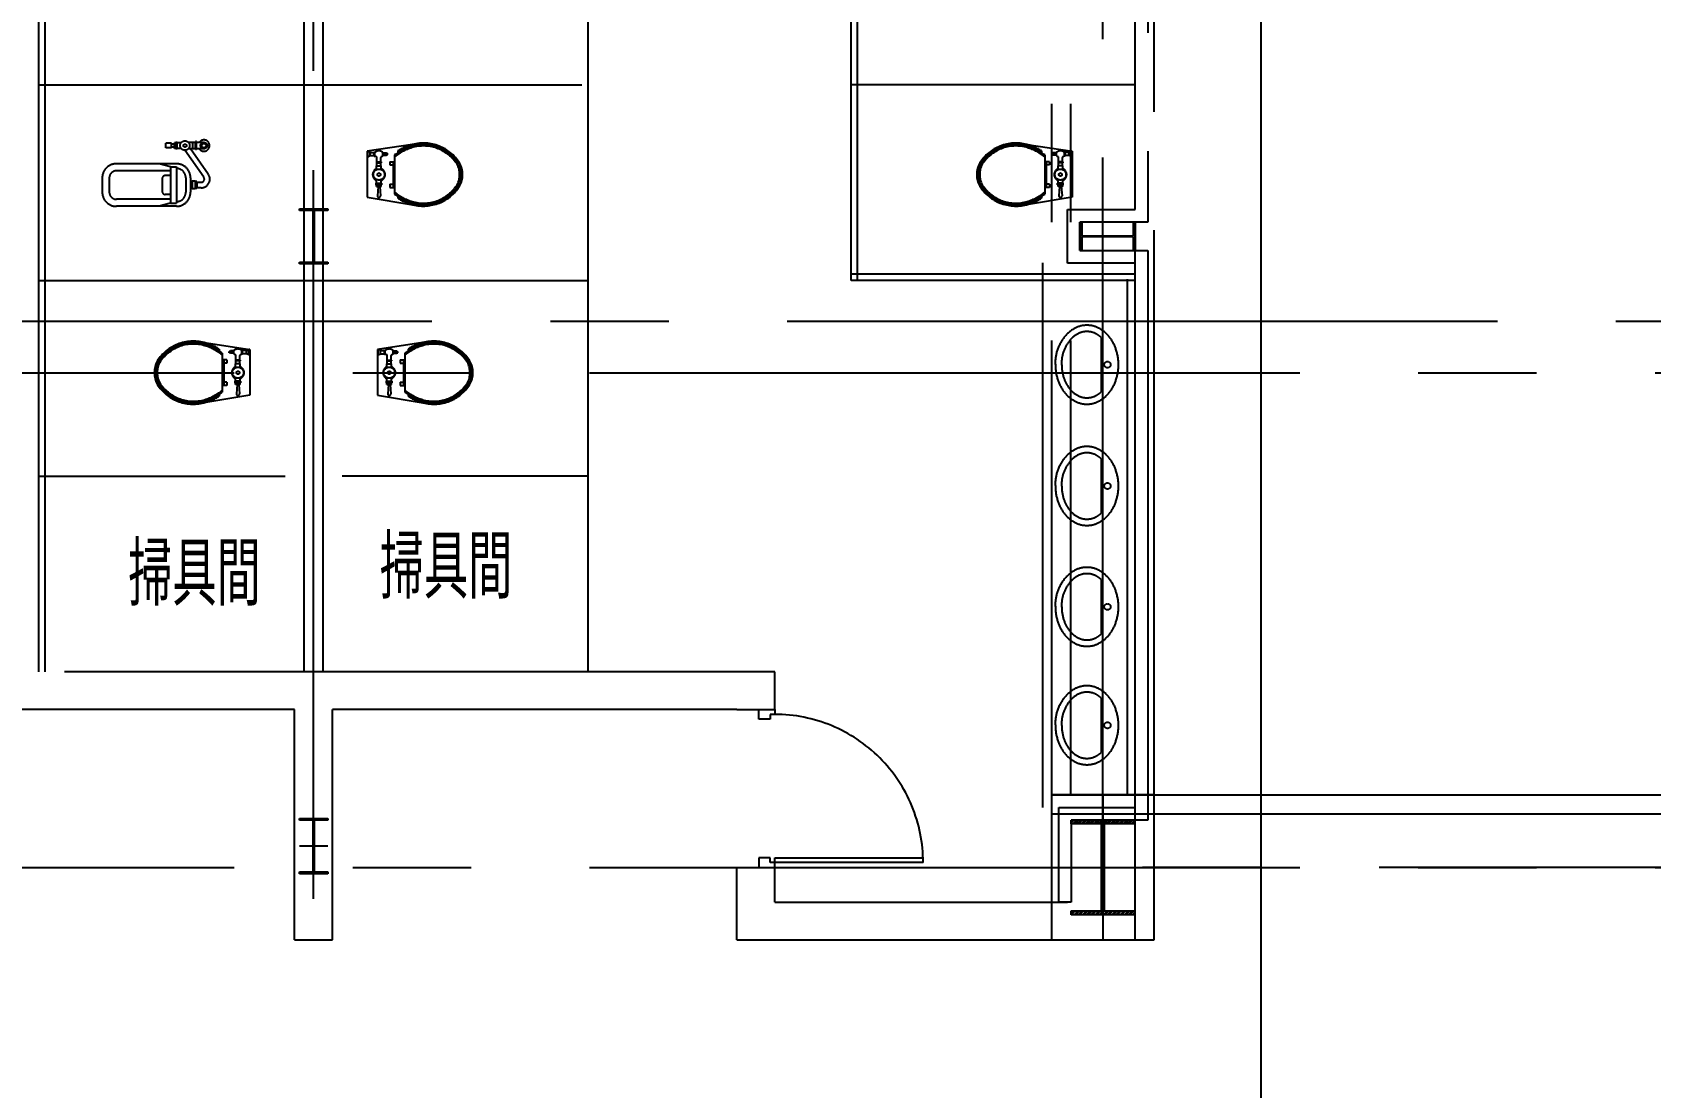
# Model space of a CAD drawing. Extents: x -40736 to 367926, y -65544 to 37405.
# Drawn here: x 352713 to 353738, y -51483 to -50814 of the extents above; entities that cross this region are included whole.
import ezdxf

# ---------------------------------------------------------------- set-up
doc = ezdxf.new("R2010")
doc.units = 0
doc.header["$LTSCALE"] = 600
doc.header["$MEASUREMENT"] = 0
doc.linetypes.add('CENTER2', pattern=[1.125, 0.75, -0.125, 0.125, -0.125])
doc.layers.add('底圖', color=253, linetype='CONTINUOUS')
doc.styles.add('CHINESET', font='ISOCP.SHX', dxfattribs={"width": 0.7, "bigfont": 'CHINESET.SHX'})

msp = doc.modelspace()

# ---------------------------------------------------------------- linework, layer by layer
at = {"layer": '底圖', "linetype": 'CENTER2'}
for p, q in [((353391.28956, -51343.33166), (353391.28956, -49743.33166)), ((352717.28957, -51219.35206), (352717.28957, -50334.33166)), ((352721.28957, -51219.35206), (352721.28957, -50334.33166)), ((352891.28957, -51351.33166), (352891.28957, -50334.33166)), ((353358.78956, -50334.33166), (353358.78956, -51297.33166)), ((353370.78956, -50334.33166), (353370.78956, -51297.33166)), ((353411.78956, -51389.33166), (353411.78956, -50334.33166)), ((353423.78956, -51389.33166), (353423.78956, -50334.33166)), ((353231.78956, -50971.35206), (353231.78956, -50343.33166)), ((353235.78956, -50971.35206), (353235.78956, -50343.33166)), ((352885.28957, -51219.35206), (352885.28957, -50346.33166)), ((352891.28957, -51363.36706), (352891.28957, -50346.36706)), ((352897.28957, -51219.35206), (352897.28957, -50346.33166)), ((353065.28956, -51219.35206), (353065.28956, -50346.33166)), ((353419.78957, -50364.36706), (353419.80593, -50934.33166)), ((353411.80593, -50926.33166), (353411.78957, -50372.36706)), ((352717.28957, -50847.35206), (352873.28957, -50847.35206)), ((352859.44371, -50847.35206), (353061.28956, -50847.35206)), ((353411.78956, -50847.35206), (353231.78956, -50847.35206)), ((352797.69942, -50887.3154), (352797.69942, -50884.3154)), ((352801.19942, -50884.3154), (352797.69942, -50884.3154)), ((352801.19942, -50887.3154), (352797.69942, -50887.3154)), ((352801.19942, -50887.3154), (352801.19942, -50884.3154)), ((352803.19942, -50884.9154), (352801.19942, -50884.9154)), ((352803.19942, -50886.7154), (352801.19942, -50886.7154)), ((352803.19942, -50887.5654), (352803.19942, -50884.0654)), ((352803.99942, -50884.0654), (352803.19942, -50884.0654)), ((352803.99942, -50887.5654), (352803.19942, -50887.5654)), ((352803.99942, -50887.8154), (352803.99942, -50883.8154)), ((352804.79942, -50883.8154), (352803.99942, -50883.8154)), ((352804.79942, -50887.8154), (352803.99942, -50887.8154)), ((352804.79942, -50887.8154), (352804.79942, -50883.8154)), ((352807.36272, -50884.0654), (352804.79942, -50884.0654)), ((352807.36272, -50887.5654), (352804.79942, -50887.5654)), ((352816.39942, -50883.8154), (352812.03548, -50883.8154)), ((352816.39942, -50887.8154), (352812.03548, -50887.8154)), ((352824.60627, -50903.91074), (352813.33619, -50887.8154)), ((352814.79942, -50887.8154), (352814.79942, -50883.8154)), ((352816.39942, -50888.3154), (352816.39942, -50883.3154)), ((352817.19942, -50883.3154), (352816.39942, -50883.3154)), ((352817.19942, -50888.3154), (352816.39942, -50888.3154)), ((352817.19942, -50888.3154), (352817.19942, -50883.3154)), ((352821.1591, -50883.8154), (352817.19942, -50883.8154)), ((352821.1591, -50887.8154), (352817.19942, -50887.8154)), ((352953.98281, -50885.11052), (352925.17978, -50889.42842)), ((353343.09632, -50885.11052), (353371.89935, -50889.42842)), ((352804.36498, -50897.3154), (352766.36498, -50897.3154)), ((352800.56498, -50899.27903), (352793.36498, -50897.3154)), ((352821.73923, -50905.91825), (352809.76353, -50888.81518)), ((352925.17978, -50889.42842), (352925.67978, -50889.42842)), ((352925.17978, -50889.42842), (352925.17978, -50918.43615)), ((352925.17978, -50892.92842), (352925.67978, -50892.92842)), ((352927.17978, -50890.17842), (352925.67978, -50889.42842)), ((352925.67978, -50892.92842), (352925.67978, -50889.42842)), ((352925.67978, -50892.92842), (352927.17978, -50892.17842)), ((352927.17978, -50892.17842), (352927.17978, -50890.17842)), ((352927.17978, -50890.17842), (352929.67978, -50890.17842)), ((352927.17978, -50892.17842), (352929.67978, -50892.17842)), ((352929.67978, -50892.42842), (352929.67978, -50889.92842)), ((352929.67978, -50889.92842), (352930.17978, -50889.92842)), ((352929.67978, -50892.42842), (352930.17978, -50892.42842)), ((352930.17978, -50892.42842), (352930.17978, -50889.92842)), ((352931.17978, -50896.17842), (352934.17978, -50896.17842)), ((352931.17978, -50896.17842), (352931.17978, -50896.67842)), ((352931.17978, -50896.67842), (352934.17978, -50896.67842)), ((352931.17978, -50898.67842), (352934.17978, -50898.67842)), ((352931.17978, -50901.01614), (352931.17978, -50898.67842)), ((352931.42978, -50896.17842), (352931.42978, -50893.2888)), ((352931.42978, -50898.67842), (352931.42978, -50896.67842)), ((352933.92978, -50896.17842), (352933.92978, -50893.2888)), ((352933.92978, -50898.67842), (352933.92978, -50896.67842)), ((352934.17978, -50896.17842), (352934.17978, -50896.67842)), ((352934.17978, -50901.01614), (352934.17978, -50898.67842)), ((352935.17978, -50892.17842), (352935.17978, -50890.17842)), ((352935.17978, -50890.17842), (352935.42978, -50890.17842)), ((352935.17978, -50892.17842), (352935.42978, -50892.17842)), ((352935.42978, -50892.17842), (352935.42978, -50890.17842)), ((352935.42978, -50890.42842), (352937.42978, -50890.42842)), ((352935.42978, -50891.92842), (352937.42978, -50891.92842)), ((352936.42978, -50891.92842), (352936.42978, -50890.42842)), ((352937.42978, -50891.92842), (352937.42978, -50890.42842)), ((352937.42978, -50890.67842), (352938.17978, -50890.67842)), ((352937.42978, -50891.67842), (352938.17978, -50891.67842)), ((352938.17978, -50891.67842), (352938.17978, -50890.67842)), ((352939.65027, -50896.07842), (352942.65027, -50896.07842)), ((352939.65027, -50896.07842), (352939.65027, -50898.07842)), ((352939.65027, -50898.07842), (352941.65027, -50898.07842)), ((352941.65027, -50896.07842), (352941.65027, -50912.27842)), ((352942.65027, -50891.77547), (352942.65027, -50916.58136)), ((352944.65027, -50889.22456), (352944.65027, -50890.31638)), ((353352.42886, -50889.22456), (353352.42886, -50890.31638)), ((353354.42886, -50891.77547), (353354.42886, -50916.58136)), ((353357.42886, -50896.07842), (353354.42886, -50896.07842)), ((353355.42886, -50896.07842), (353355.42886, -50912.27842)), ((353357.42886, -50898.07842), (353355.42886, -50898.07842)), ((353357.42886, -50896.07842), (353357.42886, -50898.07842)), ((353358.89935, -50891.67842), (353358.89935, -50890.67842)), ((353359.64935, -50890.67842), (353358.89935, -50890.67842)), ((353359.64935, -50891.67842), (353358.89935, -50891.67842)), ((353359.64935, -50891.92842), (353359.64935, -50890.42842)), ((353361.64935, -50890.42842), (353359.64935, -50890.42842)), ((353361.64935, -50891.92842), (353359.64935, -50891.92842)), ((353360.64935, -50891.92842), (353360.64935, -50890.42842)), ((353361.64935, -50892.17842), (353361.64935, -50890.17842)), ((353361.89935, -50890.17842), (353361.64935, -50890.17842)), ((353361.89935, -50892.17842), (353361.64935, -50892.17842)), ((353361.89935, -50892.17842), (353361.89935, -50890.17842)), ((353365.89935, -50896.17842), (353362.89935, -50896.17842)), ((353362.89935, -50896.17842), (353362.89935, -50896.67842)), ((353365.89935, -50896.67842), (353362.89935, -50896.67842)), ((353365.89935, -50898.67842), (353362.89935, -50898.67842)), ((353362.89935, -50901.01614), (353362.89935, -50898.67842)), ((353363.14935, -50896.17842), (353363.14935, -50893.2888)), ((353363.14935, -50898.67842), (353363.14935, -50896.67842)), ((353365.64935, -50896.17842), (353365.64935, -50893.2888)), ((353365.64935, -50898.67842), (353365.64935, -50896.67842)), ((353365.89935, -50896.17842), (353365.89935, -50896.67842)), ((353365.89935, -50901.01614), (353365.89935, -50898.67842)), ((353366.89935, -50892.42842), (353366.89935, -50889.92842)), ((353367.39935, -50889.92842), (353366.89935, -50889.92842)), ((353367.39935, -50892.42842), (353366.89935, -50892.42842)), ((353367.39935, -50892.42842), (353367.39935, -50889.92842)), ((353369.89935, -50890.17842), (353367.39935, -50890.17842)), ((353369.89935, -50892.17842), (353367.39935, -50892.17842)), ((353369.89935, -50890.17842), (353371.39935, -50889.42842)), ((353369.89935, -50892.17842), (353369.89935, -50890.17842)), ((353371.39935, -50892.92842), (353369.89935, -50892.17842)), ((353371.89935, -50889.42842), (353371.39935, -50889.42842)), ((353371.39935, -50892.92842), (353371.39935, -50889.42842)), ((353371.89935, -50892.92842), (353371.39935, -50892.92842)), ((353371.89935, -50889.42842), (353371.89935, -50918.43615)), ((352757.36498, -50906.3154), (352757.36498, -50915.3154)), ((352761.86498, -50906.3154), (352761.86498, -50915.3154)), ((352800.56498, -50901.8154), (352766.36498, -50901.8154)), ((352795.36498, -50906.8154), (352795.36498, -50914.8154)), ((352800.56498, -50904.8154), (352797.36498, -50904.8154)), ((352800.56498, -50899.27903), (352800.56498, -50922.35176)), ((352800.56498, -50899.27903), (352804.36498, -50899.27903)), ((352804.36498, -50899.27903), (352804.36498, -50922.35176)), ((352810.36498, -50906.3154), (352810.36498, -50915.3154)), ((352813.36498, -50906.3154), (352813.36498, -50915.3154)), ((352814.36498, -50908.5654), (352813.36498, -50908.5654)), ((352814.36498, -50908.3154), (352814.36498, -50913.3154)), ((352816.36498, -50908.3154), (352814.36498, -50908.3154)), ((352816.36498, -50908.3154), (352816.36498, -50913.3154)), ((352817.36498, -50908.5654), (352816.36498, -50908.5654)), ((352817.36498, -50908.5654), (352817.36498, -50913.0654)), ((352931.17978, -50909.67842), (352931.17978, -50907.34069)), ((352934.17978, -50909.67842), (352934.17978, -50907.34069)), ((353362.89935, -50909.67842), (353362.89935, -50907.34069)), ((353365.89935, -50909.67842), (353365.89935, -50907.34069)), ((352800.56498, -50916.8154), (352797.36498, -50916.8154)), ((352814.36498, -50913.0654), (352813.36498, -50913.0654)), ((352816.36498, -50913.3154), (352814.36498, -50913.3154)), ((352817.36498, -50913.0654), (352816.36498, -50913.0654)), ((352817.36498, -50909.0654), (352820.10092, -50909.0654)), ((352820.10092, -50912.5654), (352817.36498, -50912.5654)), ((352925.17978, -50918.43615), (352954.20053, -50923.30295)), ((352930.92978, -50909.67842), (352934.42978, -50909.67842)), ((352930.92978, -50910.67842), (352930.92978, -50909.67842)), ((352930.92978, -50910.67842), (352934.42978, -50910.67842)), ((352931.17978, -50911.67842), (352931.17978, -50910.67842)), ((352931.17978, -50911.67842), (352934.17978, -50911.67842)), ((352932.17978, -50911.67842), (352931.67978, -50917.67842)), ((352933.17978, -50911.67842), (352933.67978, -50917.67842)), ((352934.17978, -50911.67842), (352934.17978, -50910.67842)), ((352934.42978, -50910.67842), (352934.42978, -50909.67842)), ((352939.65027, -50910.27842), (352939.65027, -50912.27842)), ((352939.65027, -50910.27842), (352941.65027, -50910.27842)), ((352939.65027, -50912.27842), (352942.65027, -50912.27842)), ((352944.65027, -50918.04045), (352944.65027, -50919.13227)), ((353371.89935, -50918.43615), (353342.8786, -50923.30295)), ((353352.42886, -50918.04045), (353352.42886, -50919.13227)), ((353357.42886, -50912.27842), (353354.42886, -50912.27842)), ((353357.42886, -50910.27842), (353355.42886, -50910.27842)), ((353357.42886, -50910.27842), (353357.42886, -50912.27842)), ((353366.14935, -50909.67842), (353362.64935, -50909.67842)), ((353362.64935, -50910.67842), (353362.64935, -50909.67842)), ((353366.14935, -50910.67842), (353362.64935, -50910.67842)), ((353362.89935, -50911.67842), (353362.89935, -50910.67842)), ((353365.89935, -50911.67842), (353362.89935, -50911.67842)), ((353363.89935, -50911.67842), (353363.39935, -50917.67842)), ((353364.89935, -50911.67842), (353365.39935, -50917.67842)), ((353365.89935, -50911.67842), (353365.89935, -50910.67842)), ((353366.14935, -50910.67842), (353366.14935, -50909.67842)), ((352800.56498, -50919.8154), (352766.36498, -50919.8154)), ((352804.36498, -50924.3154), (352766.36498, -50924.3154)), ((352800.56498, -50922.35176), (352793.36498, -50924.3154)), ((352800.56498, -50922.35176), (352804.36498, -50922.35176)), ((352882.28957, -50925.83166), (352900.28957, -50925.83166)), ((352882.28957, -50926.93166), (352882.28957, -50925.83166)), ((352890.93957, -50926.93166), (352882.28957, -50926.93166)), ((352882.61836, -50926.93166), (352883.71836, -50925.83166)), ((352884.38613, -50926.93166), (352885.48613, -50925.83166)), ((352887.92166, -50926.93166), (352889.02166, -50925.83166)), ((352889.68943, -50926.93166), (352890.78943, -50925.83166)), ((352890.93957, -50959.73166), (352890.93957, -50926.93166)), ((352890.93957, -50929.21706), (352891.63957, -50928.51706)), ((352900.28957, -50926.93166), (352891.63957, -50926.93166)), ((352891.63957, -50926.93166), (352891.63957, -50959.73166)), ((352893.22496, -50926.93166), (352894.32496, -50925.83166)), ((352894.99273, -50926.93166), (352896.09273, -50925.83166)), ((352898.52826, -50926.93166), (352899.62826, -50925.83166)), ((352900.28957, -50925.83166), (352900.28957, -50926.93166)), ((353368.79684, -50960.33166), (353368.78229, -50926.33166)), ((353368.78229, -50926.33166), (353411.80593, -50926.33166)), ((352890.93957, -50930.98483), (352891.63957, -50930.28483)), ((352890.93957, -50934.52036), (352891.63957, -50933.82036)), ((352890.93957, -50936.28813), (352891.63957, -50935.58813)), ((352890.93957, -50939.82366), (352891.63957, -50939.12366)), ((353419.80593, -50934.33166), (353376.78956, -50934.33166)), ((353376.78956, -50934.33166), (353376.78957, -50952.33166)), ((353376.78956, -50952.33166), (353376.78956, -50934.33166)), ((353376.78956, -50934.33166), (353377.88956, -50934.33166)), ((353376.78957, -50934.34803), (353377.88957, -50935.44803)), ((353376.78957, -50937.88356), (353377.88957, -50938.98356)), ((353376.78957, -50939.65133), (353377.88957, -50940.75133)), ((353377.88956, -50934.33166), (353377.88956, -50942.98166)), ((353410.68956, -50942.98166), (353410.68956, -50934.33166)), ((353410.68956, -50934.33166), (353411.78956, -50934.33166)), ((353410.68957, -50934.66046), (353411.78957, -50935.76046)), ((353410.68957, -50936.42822), (353411.78957, -50937.52822)), ((353411.78956, -50934.33166), (353411.78956, -50952.33166)), ((352890.93957, -50941.59143), (352891.63957, -50940.89143)), ((352890.93957, -50945.12696), (352891.63957, -50944.42696)), ((352890.93957, -50946.89473), (352891.63957, -50946.19473)), ((352890.93957, -50950.43026), (352891.63957, -50949.73026)), ((353376.78957, -50943.18686), (353377.88957, -50944.28686)), ((353376.78957, -50944.95463), (353377.88957, -50946.05463)), ((353376.78957, -50948.49016), (353377.88957, -50949.59016)), ((353377.88956, -50942.98166), (353410.68956, -50942.98166)), ((353410.68956, -50943.68166), (353377.88956, -50943.68166)), ((353377.88956, -50943.68166), (353377.88956, -50952.33166)), ((353380.1199, -50942.98166), (353380.8199, -50943.68166)), ((353381.88766, -50942.98166), (353382.58766, -50943.68166)), ((353385.4232, -50942.98166), (353386.1232, -50943.68166)), ((353387.19097, -50942.98166), (353387.89097, -50943.68166)), ((353390.7265, -50942.98166), (353391.4265, -50943.68166)), ((353392.49427, -50942.98166), (353393.19427, -50943.68166)), ((353396.0298, -50942.98166), (353396.7298, -50943.68166)), ((353397.79757, -50942.98166), (353398.49757, -50943.68166)), ((353401.3331, -50942.98166), (353402.0331, -50943.68166)), ((353403.10087, -50942.98166), (353403.80087, -50943.68166)), ((353406.6364, -50942.98166), (353407.3364, -50943.68166)), ((353408.40417, -50942.98166), (353409.10417, -50943.68166)), ((353410.68956, -50952.33166), (353410.68956, -50943.68166)), ((353410.68957, -50939.96376), (353411.78957, -50941.06376)), ((353410.68957, -50941.73152), (353411.78957, -50942.83152)), ((353410.68957, -50945.26706), (353411.78957, -50946.36706)), ((353410.68957, -50947.03482), (353411.78957, -50948.13482)), ((352882.28957, -50960.83166), (352882.28957, -50959.73166)), ((352882.28957, -50959.73166), (352890.93957, -50959.73166)), ((352882.30593, -50960.83166), (352883.40593, -50959.73166)), ((352885.84147, -50960.83166), (352886.94147, -50959.73166)), ((352887.60923, -50960.83166), (352888.70923, -50959.73166)), ((352890.93957, -50952.19803), (352891.63957, -50951.49803)), ((352890.93957, -50955.73356), (352891.63957, -50955.03356)), ((352890.93957, -50957.50133), (352891.63957, -50956.80133)), ((352891.14477, -50960.83166), (352892.24477, -50959.73166)), ((352891.63957, -50959.73166), (352900.28957, -50959.73166)), ((352892.91253, -50960.83166), (352894.01253, -50959.73166)), ((352896.44807, -50960.83166), (352897.54807, -50959.73166)), ((352898.21583, -50960.83166), (352899.31583, -50959.73166)), ((352900.28957, -50959.73166), (352900.28957, -50960.83166)), ((353353.08957, -50960.13166), (353353.08957, -51305.33166)), ((353377.88956, -50952.33166), (353376.78956, -50952.33166)), ((353376.78957, -50950.25793), (353377.88957, -50951.35793)), ((353376.78957, -50952.33166), (353419.78957, -50952.33166)), ((353411.78956, -50952.33166), (353410.68956, -50952.33166)), ((353410.68957, -50950.57036), (353411.78957, -50951.67036)), ((353419.78957, -50952.33166), (353419.78957, -51026.63166)), ((352900.28957, -50960.83166), (352882.28957, -50960.83166)), ((353411.78956, -50967.35206), (353231.78956, -50967.35206)), ((353411.78957, -50960.33166), (353368.79684, -50960.33166)), ((353411.78957, -51018.63166), (353411.78957, -50960.33166)), ((352717.28957, -50971.35206), (353065.28956, -50971.35206)), ((353411.78956, -50971.35206), (353231.78956, -50971.35206)), ((353406.78957, -51297.33166), (353406.78957, -50970.49191)), ((360391.28956, -50997.33166), (332391.28957, -50997.33166)), ((352822.05788, -51010.67134), (352850.86091, -51014.98924)), ((352960.52125, -51010.67134), (352931.71822, -51014.98924)), ((353390.1846, -51007.38982, 0.01), (353390.1846, -51041.9853, 0.01)), ((352831.39042, -51014.78539), (352831.39042, -51015.87721)), ((352833.39042, -51017.3363), (352833.39042, -51042.14219)), ((352836.39042, -51021.63924), (352833.39042, -51021.63924)), ((352834.39042, -51021.63924), (352834.39042, -51037.83924)), ((352836.39042, -51021.63924), (352836.39042, -51023.63924)), ((352837.86091, -51017.23924), (352837.86091, -51016.23924)), ((352838.61091, -51016.23924), (352837.86091, -51016.23924)), ((352838.61091, -51017.23924), (352837.86091, -51017.23924)), ((352838.61091, -51017.48924), (352838.61091, -51015.98924)), ((352840.61091, -51015.98924), (352838.61091, -51015.98924)), ((352840.61091, -51017.48924), (352838.61091, -51017.48924)), ((352839.61091, -51017.48924), (352839.61091, -51015.98924)), ((352840.61091, -51017.73924), (352840.61091, -51015.73924)), ((352840.86091, -51015.73924), (352840.61091, -51015.73924)), ((352840.86091, -51017.73924), (352840.61091, -51017.73924)), ((352840.86091, -51017.73924), (352840.86091, -51015.73924)), ((352844.86091, -51021.73924), (352841.86091, -51021.73924)), ((352841.86091, -51021.73924), (352841.86091, -51022.23924)), ((352842.11091, -51021.73924), (352842.11091, -51018.84963)), ((352844.61091, -51021.73924), (352844.61091, -51018.84963)), ((352844.86091, -51021.73924), (352844.86091, -51022.23924)), ((352845.86091, -51017.98924), (352845.86091, -51015.48924)), ((352846.36091, -51015.48924), (352845.86091, -51015.48924)), ((352846.36091, -51017.98924), (352845.86091, -51017.98924)), ((352846.36091, -51017.98924), (352846.36091, -51015.48924)), ((352848.86091, -51015.73924), (352846.36091, -51015.73924)), ((352848.86091, -51017.73924), (352846.36091, -51017.73924)), ((352848.86091, -51015.73924), (352850.36091, -51014.98924)), ((352848.86091, -51017.73924), (352848.86091, -51015.73924)), ((352850.36091, -51018.48924), (352848.86091, -51017.73924)), ((352850.86091, -51014.98924), (352850.36091, -51014.98924)), ((352850.36091, -51018.48924), (352850.36091, -51014.98924)), ((352850.86091, -51018.48924), (352850.36091, -51018.48924)), ((352850.86091, -51014.98924), (352850.86091, -51043.99698)), ((352931.71822, -51014.98924), (352932.21822, -51014.98924)), ((352931.71822, -51014.98924), (352931.71822, -51043.99698)), ((352931.71822, -51018.48924), (352932.21822, -51018.48924)), ((352933.71822, -51015.73924), (352932.21822, -51014.98924)), ((352932.21822, -51018.48924), (352932.21822, -51014.98924)), ((352932.21822, -51018.48924), (352933.71822, -51017.73924)), ((352933.71822, -51017.73924), (352933.71822, -51015.73924)), ((352933.71822, -51015.73924), (352936.21822, -51015.73924)), ((352933.71822, -51017.73924), (352936.21822, -51017.73924)), ((352936.21822, -51017.98924), (352936.21822, -51015.48924)), ((352936.21822, -51015.48924), (352936.71822, -51015.48924)), ((352936.21822, -51017.98924), (352936.71822, -51017.98924)), ((352936.71822, -51017.98924), (352936.71822, -51015.48924)), ((352937.71822, -51021.73924), (352940.71822, -51021.73924)), ((352937.71822, -51021.73924), (352937.71822, -51022.23924)), ((352937.96822, -51021.73924), (352937.96822, -51018.84963)), ((352940.46822, -51021.73924), (352940.46822, -51018.84963)), ((352940.71822, -51021.73924), (352940.71822, -51022.23924)), ((352941.71822, -51017.73924), (352941.71822, -51015.73924)), ((352941.71822, -51015.73924), (352941.96822, -51015.73924)), ((352941.71822, -51017.73924), (352941.96822, -51017.73924)), ((352941.96822, -51017.73924), (352941.96822, -51015.73924)), ((352941.96822, -51015.98924), (352943.96822, -51015.98924)), ((352941.96822, -51017.48924), (352943.96822, -51017.48924)), ((352942.96822, -51017.48924), (352942.96822, -51015.98924)), ((352943.96822, -51017.48924), (352943.96822, -51015.98924)), ((352943.96822, -51016.23924), (352944.71822, -51016.23924)), ((352943.96822, -51017.23924), (352944.71822, -51017.23924)), ((352944.71822, -51017.23924), (352944.71822, -51016.23924)), ((352946.18871, -51021.63924), (352949.18871, -51021.63924)), ((352946.18871, -51021.63924), (352946.18871, -51023.63924)), ((352948.18871, -51021.63924), (352948.18871, -51037.83924)), ((352949.18871, -51017.3363), (352949.18871, -51042.14219)), ((352951.18871, -51014.78539), (352951.18871, -51015.87721)), ((353411.78957, -51095.03166), (353411.78957, -51018.63166)), ((353411.78957, -51018.63166), (353411.78957, -51018.63166)), ((333491.07, -51029.83166), (361191.28956, -51029.83166)), ((352836.39042, -51023.63924), (352834.39042, -51023.63924)), ((352844.86091, -51022.23924), (352841.86091, -51022.23924)), ((352844.86091, -51024.23924), (352841.86091, -51024.23924)), ((352841.86091, -51026.57697), (352841.86091, -51024.23924)), ((352842.11091, -51024.23924), (352842.11091, -51022.23924)), ((352844.61091, -51024.23924), (352844.61091, -51022.23924)), ((352844.86091, -51026.57697), (352844.86091, -51024.23924)), ((352937.71822, -51022.23924), (352940.71822, -51022.23924)), ((352937.71822, -51024.23924), (352940.71822, -51024.23924)), ((352937.71822, -51026.57697), (352937.71822, -51024.23924)), ((352937.96822, -51024.23924), (352937.96822, -51022.23924)), ((352940.46822, -51024.23924), (352940.46822, -51022.23924)), ((352940.71822, -51026.57697), (352940.71822, -51024.23924)), ((352946.18871, -51023.63924), (352948.18871, -51023.63924)), ((353419.78957, -51026.63166), (353419.78957, -51026.63166)), ((353419.78957, -51026.63166), (353419.78957, -51087.03166)), ((352836.39042, -51037.83924), (352833.39042, -51037.83924)), ((352836.39042, -51035.83924), (352834.39042, -51035.83924)), ((352836.39042, -51035.83924), (352836.39042, -51037.83924)), ((352845.11091, -51035.23924), (352841.61091, -51035.23924)), ((352841.61091, -51036.23924), (352841.61091, -51035.23924)), ((352845.11091, -51036.23924), (352841.61091, -51036.23924)), ((352841.86091, -51035.23924), (352841.86091, -51032.90152)), ((352841.86091, -51037.23924), (352841.86091, -51036.23924)), ((352844.86091, -51037.23924), (352841.86091, -51037.23924)), ((352842.86091, -51037.23924), (352842.36091, -51043.23924)), ((352843.86091, -51037.23924), (352844.36091, -51043.23924)), ((352844.86091, -51035.23924), (352844.86091, -51032.90152)), ((352844.86091, -51037.23924), (352844.86091, -51036.23924)), ((352845.11091, -51036.23924), (352845.11091, -51035.23924)), ((352937.46822, -51035.23924), (352940.96822, -51035.23924)), ((352937.46822, -51036.23924), (352937.46822, -51035.23924)), ((352937.46822, -51036.23924), (352940.96822, -51036.23924)), ((352937.71822, -51035.23924), (352937.71822, -51032.90152)), ((352937.71822, -51037.23924), (352937.71822, -51036.23924)), ((352937.71822, -51037.23924), (352940.71822, -51037.23924)), ((352938.71822, -51037.23924), (352938.21822, -51043.23924)), ((352939.71822, -51037.23924), (352940.21822, -51043.23924)), ((352940.71822, -51035.23924), (352940.71822, -51032.90152)), ((352940.71822, -51037.23924), (352940.71822, -51036.23924)), ((352940.96822, -51036.23924), (352940.96822, -51035.23924)), ((352946.18871, -51035.83924), (352946.18871, -51037.83924)), ((352946.18871, -51035.83924), (352948.18871, -51035.83924)), ((352946.18871, -51037.83924), (352949.18871, -51037.83924)), ((352850.86091, -51043.99698), (352821.84016, -51048.86378)), ((352831.39042, -51043.60128), (352831.39042, -51044.6931)), ((352931.71822, -51043.99698), (352960.73897, -51048.86378)), ((352951.18871, -51043.60128), (352951.18871, -51044.6931)), ((353390.1846, -51084.28634, 0.01), (353390.1846, -51118.88183, 0.01)), ((353419.78957, -51087.03166), (353419.78957, -51087.03166)), ((353419.78957, -51087.03166), (353419.78957, -51313.33166)), ((352717.28957, -51095.35206), (352873.28957, -51095.35206)), ((353065.28956, -51095.35206), (352909.28957, -51095.35206)), ((353411.78957, -51305.33166), (353411.78957, -51095.03166)), ((353411.78957, -51095.03166), (353411.78957, -51095.03166)), ((353390.1846, -51160.87312, 0.01), (353390.1846, -51195.4686, 0.01)), ((353183.44371, -51219.35206), (352667.44371, -51219.35206)), ((353183.44371, -51243.35206), (353183.44371, -51219.35206)), ((353390.1846, -51235.95521, 0.01), (353390.1846, -51270.5507, 0.01)), ((352879.28957, -51243.35206), (352667.44371, -51243.35206)), ((352879.28957, -51389.33166), (352879.28957, -51243.35206)), ((353159.44371, -51243.35206), (352903.28957, -51243.35206)), ((352903.28957, -51389.33166), (352903.28957, -51243.35206)), ((353159.44371, -51243.35206), (353183.44371, -51243.35206)), ((353173.44371, -51249.35206), (353173.44371, -51243.35206)), ((353173.44371, -51243.35206), (353183.44371, -51243.35206)), ((353183.44371, -51246.35206), (353180.44371, -51246.35206)), ((353180.44371, -51246.35206), (353180.44371, -51249.35206)), ((353183.44371, -51243.35206), (353183.44371, -51246.35206)), ((353180.44371, -51249.35206), (353173.44371, -51249.35206)), ((353358.78956, -51297.33166), (353423.78956, -51297.33166)), ((353423.78956, -51297.33166), (353358.78956, -51297.33166)), ((353358.78956, -51297.33166), (353358.78956, -51389.33166)), ((353391.28956, -51297.33166), (353391.28956, -51389.33166)), ((353391.28956, -51297.33166), (354391.28956, -51297.33166)), ((353423.78956, -51389.33166), (353423.78956, -51297.33166)), ((353363.28956, -51365.33166), (353363.28956, -51305.33166)), ((353363.28956, -51305.33166), (353411.78957, -51305.33166)), ((352882.28957, -51312.33166), (352900.28957, -51312.33166)), ((352882.28957, -51313.43166), (352882.28957, -51312.33166)), ((352890.93957, -51313.43166), (352882.28957, -51313.43166)), ((352882.61836, -51313.43166), (352883.71836, -51312.33166)), ((352884.38613, -51313.43166), (352885.48613, -51312.33166)), ((352887.92166, -51313.43166), (352889.02166, -51312.33166)), ((352889.68943, -51313.43166), (352890.78943, -51312.33166)), ((352890.93957, -51346.23166), (352890.93957, -51313.43166)), ((352890.93957, -51315.71706), (352891.63957, -51315.01706)), ((352890.93957, -51317.48483), (352891.63957, -51316.78483)), ((352891.28957, -51312.33166), (352891.28957, -51347.33166)), ((352900.28957, -51313.43166), (352891.63957, -51313.43166)), ((352891.63957, -51313.43166), (352891.63957, -51346.23166)), ((352893.22496, -51313.43166), (352894.32496, -51312.33166)), ((352894.99273, -51313.43166), (352896.09273, -51312.33166)), ((352898.52826, -51313.43166), (352899.62826, -51312.33166)), ((352900.28957, -51312.33166), (352900.28957, -51313.43166)), ((353358.78956, -51309.33166), (353391.28956, -51309.33166)), ((353419.78957, -51313.33166), (353371.28956, -51313.33166)), ((353371.28956, -51313.33166), (353371.28956, -51365.33166)), ((353371.28956, -51314.11971), (353372.07761, -51313.33166)), ((353371.28956, -51315.00359), (353372.9615, -51313.33166)), ((353371.28956, -51313.33166), (353411.28956, -51313.33166)), ((353371.28956, -51315.83166), (353371.28956, -51313.33166)), ((353390.48956, -51315.83166), (353371.28956, -51315.83166)), ((353372.22926, -51315.83166), (353374.72926, -51313.33166)), ((353373.11315, -51315.83166), (353375.61315, -51313.33166)), ((353374.88091, -51315.83166), (353377.38091, -51313.33166)), ((353375.7648, -51315.83166), (353378.2648, -51313.33166)), ((353377.53256, -51315.83166), (353380.03256, -51313.33166)), ((353378.41645, -51315.83166), (353380.91645, -51313.33166)), ((353380.18421, -51315.83166), (353382.68421, -51313.33166)), ((353381.0681, -51315.83166), (353383.5681, -51313.33166)), ((353382.83586, -51315.83166), (353385.33586, -51313.33166)), ((353383.71975, -51315.83166), (353386.21975, -51313.33166)), ((353385.48751, -51315.83166), (353387.98751, -51313.33166)), ((353386.3714, -51315.83166), (353388.8714, -51313.33166)), ((353388.13916, -51315.83166), (353390.63916, -51313.33166)), ((353389.02305, -51315.83166), (353391.52305, -51313.33166)), ((353390.48956, -51316.13291), (353393.29082, -51313.33166)), ((353390.48956, -51317.0168), (353394.1747, -51313.33166)), ((353390.48956, -51370.83166), (353390.48956, -51315.83166)), ((353390.48956, -51318.78456), (353392.08956, -51317.18456)), ((353390.48956, -51319.66845), (353392.08956, -51318.06845)), ((353391.28956, -51309.33166), (355391.28956, -51309.33166)), ((353391.28956, -51309.33166), (353423.78956, -51309.33166)), ((353411.28956, -51315.83166), (353392.08956, -51315.83166)), ((353392.08956, -51315.83166), (353392.08956, -51370.83166)), ((353393.44247, -51315.83166), (353395.94247, -51313.33166)), ((353394.32635, -51315.83166), (353396.82635, -51313.33166)), ((353396.09412, -51315.83166), (353398.59412, -51313.33166)), ((353396.978, -51315.83166), (353399.478, -51313.33166)), ((353398.74577, -51315.83166), (353401.24577, -51313.33166)), ((353399.62965, -51315.83166), (353402.12965, -51313.33166)), ((353401.39742, -51315.83166), (353403.89742, -51313.33166)), ((353402.2813, -51315.83166), (353404.7813, -51313.33166)), ((353404.04907, -51315.83166), (353406.54907, -51313.33166)), ((353404.93295, -51315.83166), (353407.43295, -51313.33166)), ((353406.70072, -51315.83166), (353409.20072, -51313.33166)), ((353407.5846, -51315.83166), (353410.0846, -51313.33166)), ((353409.35237, -51315.83166), (353411.28956, -51313.89447)), ((353410.23625, -51315.83166), (353411.28956, -51314.77835)), ((353411.28956, -51313.33166), (353411.28956, -51315.83166)), ((352890.93957, -51321.02036), (352891.63957, -51320.32036)), ((352890.93957, -51322.78813), (352891.63957, -51322.08813)), ((352890.93957, -51326.32366), (352891.63957, -51325.62366)), ((352890.93957, -51328.09143), (352891.63957, -51327.39143)), ((353390.48956, -51321.43621), (353392.08956, -51319.83621)), ((353390.48956, -51322.3201), (353392.08956, -51320.7201)), ((353390.48956, -51324.08787), (353392.08956, -51322.48787)), ((353390.48956, -51324.97175), (353392.08956, -51323.37175)), ((353390.48956, -51326.73952), (353392.08956, -51325.13952)), ((353390.48956, -51327.6234), (353392.08956, -51326.0234)), ((353390.48956, -51329.39117), (353392.08956, -51327.79117)), ((353390.48956, -51330.27505), (353392.08956, -51328.67505)), ((352900.28957, -51329.83166), (352882.28957, -51329.83166)), ((352890.93957, -51331.62696), (352891.63957, -51330.92696)), ((352890.93957, -51333.39473), (352891.63957, -51332.69473)), ((352890.93957, -51336.93026), (352891.63957, -51336.23026)), ((352890.93957, -51338.69803), (352891.63957, -51337.99803)), ((353180.44371, -51337.35206), (353173.44371, -51337.35206)), ((353173.44371, -51337.35206), (353173.44371, -51343.35206)), ((353180.44371, -51340.35206), (353180.44371, -51337.35206)), ((353183.44371, -51340.35206), (353183.44371, -51337.35206)), ((353183.44371, -51337.35206), (353277.44371, -51337.35206)), ((353390.48956, -51332.04282), (353392.08956, -51330.44282)), ((353390.48956, -51332.9267), (353392.08956, -51331.3267)), ((353390.48956, -51334.69447), (353392.08956, -51333.09447)), ((353390.48956, -51335.57835), (353392.08956, -51333.97835)), ((353390.48956, -51337.34612), (353392.08956, -51335.74612)), ((353390.48956, -51338.23), (353392.08956, -51336.63)), ((353390.48956, -51339.99777), (353392.08956, -51338.39777)), ((353390.48956, -51340.88165), (353392.08956, -51339.28165)), ((333491.07, -51343.33166), (361991.28956, -51343.33166)), ((352882.28957, -51347.33166), (352882.28957, -51346.23166)), ((352882.28957, -51346.23166), (352890.93957, -51346.23166)), ((352900.28957, -51347.33166), (352882.28957, -51347.33166)), ((352882.30593, -51347.33166), (352883.40593, -51346.23166)), ((352885.84147, -51347.33166), (352886.94147, -51346.23166)), ((352887.60923, -51347.33166), (352888.70923, -51346.23166)), ((352890.93957, -51342.23356), (352891.63957, -51341.53356)), ((352890.93957, -51344.00133), (352891.63957, -51343.30133)), ((352891.14477, -51347.33166), (352892.24477, -51346.23166)), ((352891.63957, -51346.23166), (352900.28957, -51346.23166)), ((352892.91253, -51347.33166), (352894.01253, -51346.23166)), ((352896.44807, -51347.33166), (352897.54807, -51346.23166)), ((352898.21583, -51347.33166), (352899.31583, -51346.23166)), ((352900.28957, -51346.23166), (352900.28957, -51347.33166)), ((353159.44371, -51389.33166), (353159.44371, -51343.35206)), ((353159.44371, -51343.35206), (353183.44371, -51343.35206)), ((353173.44371, -51343.35206), (353183.44371, -51343.35206)), ((353183.44371, -51340.35206), (353180.44371, -51340.35206)), ((353277.44371, -51340.35206), (353183.44371, -51340.35206)), ((353183.44371, -51343.35206), (353183.44371, -51340.35206)), ((353183.44371, -51365.33166), (353183.44371, -51343.35206)), ((353358.78956, -51343.33166), (353423.78956, -51343.33166)), ((353390.48956, -51342.64942), (353392.08956, -51341.04942)), ((353390.48956, -51343.5333), (353392.08956, -51341.9333)), ((353390.48956, -51345.30107), (353392.08956, -51343.70107)), ((353390.48956, -51346.18495), (353392.08956, -51344.58495)), ((353390.48956, -51347.95272), (353392.08956, -51346.35272)), ((353390.48956, -51348.8366), (353392.08956, -51347.2366)), ((353390.48956, -51350.60437), (353392.08956, -51349.00437)), ((357391.28956, -51343.33166), (353391.28956, -51343.33166)), ((353390.48956, -51351.48825), (353392.08956, -51349.88825)), ((353390.48956, -51353.25602), (353392.08956, -51351.65602)), ((353390.48956, -51354.1399), (353392.08956, -51352.5399)), ((353390.48956, -51355.90767), (353392.08956, -51354.30767)), ((353390.48956, -51356.79155), (353392.08956, -51355.19155)), ((353390.48956, -51358.55932), (353392.08956, -51356.95932)), ((353390.48956, -51359.4432), (353392.08956, -51357.8432)), ((353390.48956, -51361.21097), (353392.08956, -51359.61097)), ((353183.44371, -51365.33166), (353368.78956, -51365.33166)), ((353371.28956, -51365.33166), (353363.28956, -51365.33166)), ((353388.97547, -51373.33166), (353392.08956, -51370.21757)), ((353390.48956, -51362.09485), (353392.08956, -51360.49485)), ((353390.48956, -51363.86262), (353392.08956, -51362.26262)), ((353390.48956, -51364.7465), (353392.08956, -51363.1465)), ((353390.48956, -51366.51427), (353392.08956, -51364.91427)), ((353390.48956, -51367.39816), (353392.08956, -51365.79816)), ((353390.48956, -51369.16592), (353392.08956, -51367.56592)), ((353390.48956, -51370.04981), (353392.08956, -51368.44981)), ((353371.28956, -51372.45602), (353372.91392, -51370.83166)), ((353371.28956, -51373.33166), (353371.28956, -51370.83166)), ((353371.28956, -51370.83166), (353390.48956, -51370.83166)), ((353411.28956, -51373.33166), (353371.28956, -51373.33166)), ((353371.2978, -51373.33166), (353373.7978, -51370.83166)), ((353373.06557, -51373.33166), (353375.56557, -51370.83166)), ((353373.94945, -51373.33166), (353376.44945, -51370.83166)), ((353375.71722, -51373.33166), (353378.21722, -51370.83166)), ((353376.60111, -51373.33166), (353379.10111, -51370.83166)), ((353378.36887, -51373.33166), (353380.86887, -51370.83166)), ((353379.25276, -51373.33166), (353381.75276, -51370.83166)), ((353381.02052, -51373.33166), (353383.52052, -51370.83166)), ((353381.90441, -51373.33166), (353384.40441, -51370.83166)), ((353383.67217, -51373.33166), (353386.17217, -51370.83166)), ((353384.55606, -51373.33166), (353387.05606, -51370.83166)), ((353386.32382, -51373.33166), (353388.82382, -51370.83166)), ((353387.20771, -51373.33166), (353389.70771, -51370.83166)), ((353389.85936, -51373.33166), (353392.35936, -51370.83166)), ((353391.62712, -51373.33166), (353394.12712, -51370.83166)), ((353392.08956, -51370.83166), (353411.28956, -51370.83166)), ((353392.51101, -51373.33166), (353395.01101, -51370.83166)), ((353394.27877, -51373.33166), (353396.77877, -51370.83166)), ((353395.16266, -51373.33166), (353397.66266, -51370.83166)), ((353396.93043, -51373.33166), (353399.43043, -51370.83166)), ((353397.81431, -51373.33166), (353400.31431, -51370.83166)), ((353399.58208, -51373.33166), (353402.08208, -51370.83166)), ((353400.46596, -51373.33166), (353402.96596, -51370.83166)), ((353402.23373, -51373.33166), (353404.73373, -51370.83166)), ((353403.11761, -51373.33166), (353405.61761, -51370.83166)), ((353404.88538, -51373.33166), (353407.38538, -51370.83166)), ((353405.76926, -51373.33166), (353408.26926, -51370.83166)), ((353407.53703, -51373.33166), (353410.03703, -51370.83166)), ((353408.42091, -51373.33166), (353410.92091, -51370.83166)), ((353410.18868, -51373.33166), (353411.28956, -51372.23078)), ((353411.07256, -51373.33166), (353411.28956, -51373.11466)), ((353411.28956, -51370.83166), (353411.28956, -51373.33166)), ((352879.28957, -51389.33166), (352903.28957, -51389.33166)), ((353159.44371, -51389.33166), (353423.78956, -51389.33166)), ((353358.78956, -51389.33166), (353423.78956, -51389.33166))]:
    msp.add_line(p, q, dxfattribs=at)
at = {"layer": '底圖', "color": 253}
msp.add_line((353491.28837, -49843.31765), (353491.28837, -52893.31765), dxfattribs=at)
at = {"layer": '底圖', "linetype": 'CENTER2'}
for centre, major_axis, start_param, end_param in [((352809.79942, -50885.8154), (-2.12132, 2.12132), -0.7853981634, 5.4977871438), ((352809.79942, -50885.8154), (0.70711, 0.70711), 0.7853981634, 7.0685834706), ((352821.79942, -50885.8154), (-2.54558, 2.54558), 1.3744291336, 6.4795525003), ((352821.79942, -50885.8154), (-1.48492, 1.48492), -0.7853981634, 5.4977871438), ((352821.79942, -50885.8154), (0.95459, 0.95459), 0.7853981634, 7.0685834706), ((352962.28836, -50916.59356), (22.37847, 22.37847), 1.0433321709, 1.4548002222), ((352962.28836, -50916.59356), (-21.73344, 21.73344), -0.5274516728, -0.0922866654), ((352962.28836, -50916.59356), (-23.02351, 23.02351), -0.5274641558, -0.2129307163), ((352960.84017, -50911.47939), (-19.26578, 19.26578), 4.4957542475, 5.7522069482), ((352960.88668, -50911.36674), (-18.552, 18.552), 4.4957383412, 5.7548812477), ((352960.88668, -50911.36674), (-17.90696, 17.90696), 4.4971245353, 5.7548661435), ((353336.23896, -50911.47939), (19.26578, 19.26578), 0.5309783589, 1.7874310598), ((353336.19245, -50911.36674), (-18.552, 18.552), -1.0424922672, 0.2166506392), ((353336.19245, -50911.36674), (17.90696, 17.90696), 0.5283191636, 1.7860607719), ((353334.79077, -50916.59356), (21.73344, 21.73344), 0.0922866654, 0.5274516728), ((353334.79077, -50916.59356), (-22.37847, 22.37847), -1.4548002221, -1.0433321709), ((353334.79077, -50916.59356), (-23.02351, 23.02351), -1.3578656105, -1.0433321709), ((352766.36498, -50906.3154), (6.36396, 6.36396), 0.7853981634, 2.3561944902), ((352804.36498, -50906.3154), (6.36396, 6.36396), 5.4977871438, 7.0685834706), ((352932.67978, -50892.80342), (2.56326, 2.56326), 0.0243854091, 1.5464109177), ((352932.67978, -50889.55342), (-2.56326, 2.56326), 1.595181736, 1.9180693618), ((352930.92978, -50893.2888), (0.35355, 0.35355), 5.4977871438, 6.6304583422), ((352934.42978, -50893.2888), (0.35355, 0.35355), 1.2235232919, 2.3561944902), ((352932.67978, -50889.55342), (2.56326, 2.56326), 4.3651159454, 4.6880035712), ((352970.04669, -50904.18122), (9.74332, 9.74332), 5.0128884849, 5.987647306), ((352970.04669, -50904.18122), (-10.38836, 10.38836), 3.4395105113, 4.4193623076), ((352970.05783, -50904.17842), (11.02552, 11.02552), 5.0052250995, 5.990349188), ((353327.0213, -50904.17842), (11.02552, 11.02552), 1.8636324461, 2.8487565345), ((353327.03244, -50904.18122), (10.38836, 10.38836), 1.8638229996, 2.8436747959), ((353327.03244, -50904.18122), (-9.74332, 9.74332), 0.2955380013, 1.2702968224), ((353364.39935, -50892.80342), (2.56326, 2.56326), 0.0243854091, 1.5464109177), ((353364.39935, -50889.55342), (-2.56326, 2.56326), 1.5951817359, 1.9180693617), ((353362.64935, -50893.2888), (0.35355, 0.35355), 5.4977871438, 6.6304583422), ((353366.14935, -50893.2888), (-0.35355, 0.35355), -0.347273035, 0.7853981634), ((353364.39935, -50889.55342), (-2.56326, 2.56326), 2.7943196186, 3.1172072444), ((352766.36498, -50906.3154), (-3.18198, 3.18198), -0.7853981634, 0.7853981634), ((352797.36498, -50906.8154), (1.41421, 1.41421), 0.7853981634, 2.3561944902), ((352804.36498, -50906.3154), (4.24264, 4.24264), 5.4977871438, 7.0685834706), ((352820.10092, -50907.0654), (3.88909, 3.88909), 3.926990817, 6.108652382), ((352820.10092, -50907.0654), (1.41421, 1.41421), 3.926990817, 6.108652382), ((352932.67978, -50904.17842), (2.82843, 2.82843), 1.1697949379, 3.5425940425), ((352932.67978, -50904.17842), (2.47487, 2.47487), 0.7853981634, 7.0685834706), ((352932.67978, -50904.17842), (-0.70711, 0.70711), -0.7853981634, 5.4977871438), ((352932.67978, -50904.17842), (2.82843, 2.82843), 4.3113875915, 6.6841866961), ((353364.39935, -50904.17842), (2.82843, 2.82843), 1.1697949379, 3.5425940425), ((353364.39935, -50904.17842), (-2.47487, 2.47487), -0.7853981634, 5.4977871438), ((353364.39935, -50904.17842), (-0.70711, 0.70711), -0.7853981634, 5.4977871438), ((353364.39935, -50904.17842), (2.82843, 2.82843), 4.3113875915, 6.6841866961), ((352766.36498, -50915.3154), (6.36396, 6.36396), 2.3561944902, 3.926990817), ((352766.36498, -50915.3154), (3.18198, 3.18198), 2.3561944902, 3.926990817), ((352797.36498, -50914.8154), (1.41421, 1.41421), 2.3561944902, 3.926990817), ((352804.36498, -50915.3154), (-6.36396, 6.36396), 2.3561944902, 3.926990817), ((352804.36498, -50915.3154), (-4.24264, 4.24264), 2.3561944902, 3.926990817), ((352932.67978, -50917.67842), (-0.70711, 0.70711), 0.7853981634, 3.926990817), ((352962.28836, -50891.76327), (-21.73344, 21.73344), 1.6630829922, 2.105137047), ((352962.28836, -50891.76327), (22.37847, 22.37847), 3.2575887581, 3.6759662669), ((352962.28836, -50891.76327), (-23.02351, 23.02351), 1.7837270431, 2.1051699401), ((352960.90761, -50897.04949), (-19.16023, 19.16023), 2.1060704821, 3.3622365272), ((352960.8865, -50896.99633), (-18.54794, 18.54794), 2.1073830876, 3.3609984086), ((352960.8865, -50896.99633), (-17.9029, 17.9029), 2.1074228959, 3.3595730825), ((353336.17152, -50897.04949), (-19.16023, 19.16023), 1.3501524532, 2.6063184983), ((353336.19263, -50896.99633), (-18.54794, 18.54794), 1.3513905718, 2.6050058928), ((353336.19263, -50896.99633), (-17.9029, 17.9029), 1.3528158979, 2.6049660845), ((353334.79077, -50891.76327), (21.73344, 21.73344), 4.1780482602, 4.620102315), ((353334.79077, -50891.76327), (22.37847, 22.37847), 4.1780153672, 4.5963928758), ((353334.79077, -50891.76327), (23.02351, 23.02351), 4.1780153671, 4.4994582641), ((353364.39935, -50917.67842), (0.70711, 0.70711), 2.3561944902, 5.4977871438), ((353381.1846, -51015.81712, 0.01), (-11.40532, 11.40532), -0.7853981634, -0.3076382289), ((353381.1846, -51015.81712, 0.01), (11.40532, 11.40532), 0.3076382289, 0.7853981634), ((352815.20052, -51037.04021), (19.26578, 19.26578), 0.5309783589, 1.7874310598), ((352815.15401, -51036.92756), (-18.552, 18.552), -1.0424922672, 0.2166506392), ((352815.15401, -51036.92756), (17.90696, 17.90696), 0.5283191636, 1.7860607719), ((352813.75232, -51042.15439), (-23.02351, 23.02351), -1.3578656105, -1.0433321709), ((352968.82681, -51042.15439), (-23.02351, 23.02351), -0.5274641558, -0.2129307163), ((352967.37861, -51037.04021), (-19.26578, 19.26578), 4.4957542475, 5.7522069482), ((352967.42512, -51036.92756), (18.552, 18.552), 6.0665346681, 7.3256775745), ((352967.42512, -51036.92756), (-17.90696, 17.90696), 4.4971245354, 5.7548661435), ((353388.84868, -51024.45487, 0.01), (19.74637, 19.74637), 1.681453548, 2.0362112095), ((353388.84868, -51024.45487, 0.01), (16.91794, 16.91794), 1.681453548, 2.0362112095), ((353383.40004, -51020.09595, 0.01), (-14.81241, 14.81241), -0.3076382289, 0.1106572212), ((353383.40004, -51020.09595, 0.01), (11.98398, 11.98398), 1.2631580979, 1.681453548), ((353381.1846, -51015.81712, 0.01), (-8.57689, 8.57689), -0.7853981634, -0.3076382289), ((353381.1846, -51015.81712, 0.01), (8.57689, 8.57689), 0.3076382289, 0.7853981634), ((353378.96917, -51020.09595, 0.01), (-11.98398, 11.98398), -1.5085609026, -1.2631580979), ((353378.96917, -51020.09595, 0.01), (-14.81241, 14.81241), 4.6017317592, 5.0200272092), ((353375.4941, -51022.87601, 0.01), (17.95922, 17.95922), 5.8177704245, 6.172528086), ((352813.75232, -51042.15439), (21.73344, 21.73344), 0.0922866654, 0.5274516728), ((352813.75232, -51042.15439), (-22.37847, 22.37847), -1.4548002221, -1.0433321709), ((352843.36091, -51018.36424), (2.56326, 2.56326), 0.0243854091, 1.5464109177), ((352843.36091, -51015.11424), (2.56326, 2.56326), 3.1659780627, 3.4888656885), ((352841.61091, -51018.84963), (0.35355, 0.35355), 5.4977871438, 6.6304583422), ((352845.11091, -51018.84963), (-0.35355, 0.35355), -0.347273035, 0.7853981634), ((352843.36091, -51015.11424), (-2.56326, 2.56326), 2.7943196186, 3.1172072444), ((352939.21822, -51018.36424), (-2.56326, 2.56326), -1.5464109176, -0.0243854091), ((352939.21822, -51015.11424), (2.56326, 2.56326), 3.1659780628, 3.4888656886), ((352937.46822, -51018.84963), (0.35355, 0.35355), 5.4977871438, 6.6304583422), ((352940.96822, -51018.84963), (0.35355, 0.35355), 1.2235232919, 2.3561944903), ((352939.21822, -51015.11424), (-2.56326, 2.56326), 2.7943196186, 3.1172072446), ((352968.82681, -51042.15439), (-22.37847, 22.37847), -0.5274641558, -0.1159961045), ((352968.82681, -51042.15439), (21.73344, 21.73344), 1.043344654, 1.4785096614), ((353384.89575, -51023.14498, 0.01), (16.80176, 16.80176), 2.0362112095, 2.4211601174), ((353384.89575, -51023.14498, 0.01), (13.97333, 13.97333), 2.0362112095, 2.4276609442), ((353370.02724, -51024.68756, 0.01), (-22.03158, 22.03158), 3.926990817, 4.2469740977), ((352805.98286, -51029.73924), (11.02552, 11.02552), 1.8636324461, 2.8487565345), ((352805.994, -51029.74204), (10.38836, 10.38836), 1.8638229996, 2.8436747959), ((352805.994, -51029.74204), (9.74332, 9.74332), 1.8663343281, 2.8410931492), ((352843.36091, -51029.73924), (2.82843, 2.82843), 1.1697949379, 3.5425940425), ((352843.36091, -51029.73924), (2.47487, 2.47487), 0.7853981634, 7.0685834706), ((352843.36091, -51029.73924), (-0.70711, 0.70711), -0.7853981634, 5.4977871438), ((352843.36091, -51029.73924), (2.82843, 2.82843), 4.3113875915, 6.6841866961), ((352939.21822, -51029.73924), (2.82843, 2.82843), 1.1697949379, 3.5425940425), ((352939.21822, -51029.73924), (2.47487, 2.47487), 0.7853981634, 7.0685834706), ((352939.21822, -51029.73924), (-0.70711, 0.70711), -0.7853981634, 5.4977871438), ((352939.21822, -51029.73924), (-2.82843, 2.82843), 2.7405912648, 5.1133903693), ((352976.58513, -51029.74204), (-9.74332, 9.74332), 3.4420921581, 4.4168509792), ((352976.58513, -51029.74204), (10.38836, 10.38836), 5.0103068381, 5.9901586344), ((352976.59627, -51029.73924), (11.02552, 11.02552), 5.0052250996, 5.990349188), ((353392.34196, -51024.68756, 0.01), (-22.03158, 22.03158), 0.7853981634, 1.1053814441), ((353392.34196, -51024.68756, 0.01), (19.20315, 19.20315), 2.3513518018, 2.6761777709), ((353394.1846, -51024.68756, 0.01), (-1.41421, 1.41421), -0.7853981634, 5.4977871438), ((353370.02724, -51024.68756, 0.01), (-22.03158, 22.03158), 3.6070075363, 3.926990817), ((352815.13308, -51022.61032), (-19.16023, 19.16023), 1.3501524532, 2.6063184983), ((352815.15419, -51022.55716), (-18.54794, 18.54794), 1.3513905718, 2.6050058928), ((352815.15419, -51022.55716), (17.9029, 17.9029), 2.9236122247, 4.1757624113), ((352813.75232, -51017.3241), (21.73344, 21.73344), 4.1780482602, 4.620102315), ((352813.75232, -51017.3241), (-22.37847, 22.37847), 2.6072190404, 3.025596549), ((352968.82681, -51017.3241), (-21.73344, 21.73344), 1.6630829922, 2.105137047), ((352968.82681, -51017.3241), (-22.37847, 22.37847), 1.6867924315, 2.1051699401), ((352967.44605, -51022.61032), (-19.16023, 19.16023), 2.1060704822, 3.3622365272), ((352967.42494, -51022.55716), (-18.54794, 18.54794), 2.1073830876, 3.3609984086), ((352967.42494, -51022.55716), (-17.9029, 17.9029), 2.1074228959, 3.3595730825), ((353386.87511, -51026.49912, 0.01), (-17.95922, 17.95922), 1.1053814441, 1.4601391056), ((353386.87511, -51026.49912, 0.01), (-15.13079, 15.13079), 1.1053814441, 1.4601391056), ((353383.40004, -51029.27917, 0.01), (-11.98398, 11.98398), 1.4601391056, 1.8784345557), ((353378.96917, -51029.27917, 0.01), (11.98398, 11.98398), 4.4047507515, 4.6501535561), ((353375.4941, -51026.49912, 0.01), (17.95922, 17.95922), 4.8230462016, 5.1778038631), ((352813.75232, -51017.3241), (-23.02351, 23.02351), 2.6072190403, 2.9286619373), ((352843.36091, -51043.23924), (0.70711, 0.70711), 2.3561944902, 5.4977871438), ((352939.21822, -51043.23924), (0.70711, 0.70711), 2.3561944903, 5.4977871439), ((352968.82681, -51017.3241), (23.02351, 23.02351), 3.3545233699, 3.6759662669), ((353383.40004, -51029.27917, 0.01), (-14.81241, 14.81241), 1.4601391056, 1.8784345557), ((353381.1846, -51033.558, 0.01), (11.40532, 11.40532), 3.4492308824, 3.926990817), ((353381.1846, -51033.558, 0.01), (8.57689, 8.57689), 3.4492308824, 3.926990817), ((353381.1846, -51033.558, 0.01), (-8.57689, 8.57689), 2.3561944902, 2.8339544247), ((353381.1846, -51033.558, 0.01), (-11.40532, 11.40532), 2.3561944902, 2.8339544247), ((353378.96917, -51029.27917, 0.01), (14.81241, 14.81241), 4.4047507515, 4.8230462016), ((353383.40004, -51096.99247, 0.01), (14.81241, 14.81241), 1.2631580979, 1.681453548), ((353383.40004, -51096.99247, 0.01), (11.98398, 11.98398), 1.2631580979, 1.681453548), ((353381.1846, -51092.71364, 0.01), (11.40532, 11.40532), 0.7853981634, 1.2631580979), ((353381.1846, -51092.71364, 0.01), (8.57689, 8.57689), 0.7853981634, 1.2631580979), ((353381.1846, -51092.71364, 0.01), (-11.40532, 11.40532), -1.2631580979, -0.7853981634), ((353381.1846, -51092.71364, 0.01), (-8.57689, 8.57689), -1.2631580979, -0.7853981634), ((353378.96917, -51096.99247, 0.01), (11.98398, 11.98398), 0.0622354242, 0.3076382289), ((353378.96917, -51096.99247, 0.01), (-14.81241, 14.81241), 4.6017317592, 5.0200272092), ((353384.89575, -51100.0415, 0.01), (-16.80176, 16.80176), 0.4654148827, 0.8503637906), ((353388.84868, -51101.35139, 0.01), (-19.74637, 19.74637), 0.1106572212, 0.4654148827), ((353388.84868, -51101.35139, 0.01), (16.91794, 16.91794), 1.681453548, 2.0362112095), ((353375.4941, -51099.77253, 0.01), (17.95922, 17.95922), 5.8177704245, 6.172528086), ((353370.02724, -51101.58408, 0.01), (22.03158, 22.03158), 5.4977871438, 5.8177704245), ((353392.34196, -51101.58408, 0.01), (-22.03158, 22.03158), 0.7853981634, 1.1053814441), ((353384.89575, -51100.0415, 0.01), (-13.97333, 13.97333), 0.4654148827, 0.8568646174), ((353392.34196, -51101.58408, 0.01), (-19.20315, 19.20315), 0.780555475, 1.1053814441), ((353394.1846, -51101.58408, 0.01), (-1.41421, 1.41421), -0.7853981634, 5.4977871438), ((353370.02724, -51101.58408, 0.01), (22.03158, 22.03158), 5.1778038631, 5.4977871438), ((353386.87511, -51103.39564, 0.01), (-17.95922, 17.95922), 1.1053814441, 1.4601391056), ((353386.87511, -51103.39564, 0.01), (15.13079, 15.13079), 2.676177771, 3.0309354324), ((353375.4941, -51103.39564, 0.01), (-17.95922, 17.95922), 3.2522498748, 3.6070075363), ((353383.40004, -51106.1757, 0.01), (14.81241, 14.81241), 3.0309354324, 3.4492308824), ((353383.40004, -51106.1757, 0.01), (11.98398, 11.98398), 3.0309354324, 3.4492308824), ((353381.1846, -51110.45453, 0.01), (8.57689, 8.57689), 3.4492308824, 3.926990817), ((353381.1846, -51110.45453, 0.01), (-8.57689, 8.57689), 2.3561944902, 2.8339544247), ((353378.96917, -51106.1757, 0.01), (-11.98398, 11.98398), 2.8339544247, 3.0793572293), ((353378.96917, -51106.1757, 0.01), (-14.81241, 14.81241), 2.8339544247, 3.2522498748), ((353381.1846, -51110.45453, 0.01), (-11.40532, 11.40532), 1.8784345557, 2.3561944902), ((353381.1846, -51110.45453, 0.01), (-11.40532, 11.40532), 2.3561944902, 2.8339544247), ((353383.40004, -51173.57925, 0.01), (14.81241, 14.81241), 1.2631580979, 1.681453548), ((353381.1846, -51169.30042, 0.01), (11.40532, 11.40532), 0.7853981634, 1.2631580979), ((353381.1846, -51169.30042, 0.01), (11.40532, 11.40532), 0.3076382289, 0.7853981634), ((353378.96917, -51173.57925, 0.01), (-14.81241, 14.81241), 4.6017317592, 5.0200272092), ((353388.84868, -51177.93817, 0.01), (-19.74637, 19.74637), 0.1106572212, 0.4654148827), ((353388.84868, -51177.93817, 0.01), (16.91794, 16.91794), 1.681453548, 2.0362112095), ((353383.40004, -51173.57925, 0.01), (11.98398, 11.98398), 1.2631580979, 1.681453548), ((353381.1846, -51169.30042, 0.01), (8.57689, 8.57689), 0.7853981634, 1.2631580979), ((353381.1846, -51169.30042, 0.01), (8.57689, 8.57689), 0.3076382289, 0.7853981634), ((353378.96917, -51173.57925, 0.01), (11.98398, 11.98398), 0.0622354242, 0.3076382289), ((353375.4941, -51176.3593, 0.01), (17.95922, 17.95922), 5.8177704245, 6.172528086), ((353384.89575, -51176.62828, 0.01), (-16.80176, 16.80176), 0.4654148827, 0.8503637906), ((353384.89575, -51176.62828, 0.01), (-13.97333, 13.97333), 0.4654148827, 0.8568646174), ((353370.02724, -51178.17086, 0.01), (22.03158, 22.03158), 5.4977871438, 5.8177704245), ((353392.34196, -51178.17086, 0.01), (-22.03158, 22.03158), 0.7853981634, 1.1053814441), ((353392.34196, -51178.17086, 0.01), (-19.20315, 19.20315), 0.780555475, 1.1053814441), ((353394.1846, -51178.17086, 0.01), (-1.41421, 1.41421), -0.7853981634, 5.4977871438), ((353370.02724, -51178.17086, 0.01), (22.03158, 22.03158), 5.1778038631, 5.4977871438), ((353386.87511, -51179.98242, 0.01), (-17.95922, 17.95922), 1.1053814441, 1.4601391056), ((353386.87511, -51179.98242, 0.01), (-15.13079, 15.13079), 1.1053814442, 1.4601391056), ((353383.40004, -51182.76247, 0.01), (-14.81241, 14.81241), 1.4601391056, 1.8784345557), ((353383.40004, -51182.76247, 0.01), (11.98398, 11.98398), 3.0309354324, 3.4492308824), ((353378.96917, -51182.76247, 0.01), (11.98398, 11.98398), 4.4047507515, 4.6501535561), ((353378.96917, -51182.76247, 0.01), (14.81241, 14.81241), 4.4047507515, 4.8230462016), ((353375.4941, -51179.98242, 0.01), (17.95922, 17.95922), 4.8230462016, 5.1778038631), ((353381.1846, -51187.0413, 0.01), (-11.40532, 11.40532), 1.8784345557, 2.3561944902), ((353381.1846, -51187.0413, 0.01), (8.57689, 8.57689), 3.4492308824, 3.926990817), ((353381.1846, -51187.0413, 0.01), (-8.57689, 8.57689), 2.3561944902, 2.8339544247), ((353381.1846, -51187.0413, 0.01), (-11.40532, 11.40532), 2.3561944902, 2.8339544247), ((353388.84868, -51253.02026, 0.01), (-19.74637, 19.74637), 0.1106572212, 0.4654148827), ((353383.40004, -51248.66134, 0.01), (-14.81241, 14.81241), -0.3076382289, 0.1106572212), ((353383.40004, -51248.66134, 0.01), (-11.98398, 11.98398), -0.3076382289, 0.1106572212), ((353381.1846, -51244.38251, 0.01), (11.40532, 11.40532), 0.7853981634, 1.2631580979), ((353381.1846, -51244.38251, 0.01), (8.57689, 8.57689), 0.7853981634, 1.2631580979), ((353381.1846, -51244.38251, 0.01), (11.40532, 11.40532), 0.3076382289, 0.7853981634), ((353381.1846, -51244.38251, 0.01), (8.57689, 8.57689), 0.3076382289, 0.7853981634), ((353378.96917, -51248.66134, 0.01), (-11.98398, 11.98398), -1.5085609026, -1.2631580979), ((353378.96917, -51248.66134, 0.01), (-14.81241, 14.81241), 4.6017317592, 5.0200272092), ((353375.4941, -51251.4414, 0.01), (17.95922, 17.95922), 5.8177704245, 6.172528086), ((353183.44371, -51340.35206), (-66.46804, 66.46804), 3.9269908171, 5.4977871439), ((353384.89575, -51251.71037, 0.01), (-16.80176, 16.80176), 0.4654148827, 0.8503637906), ((353384.89575, -51251.71037, 0.01), (13.97333, 13.97333), 2.0362112095, 2.4276609442), ((353388.84868, -51253.02026, 0.01), (-16.91794, 16.91794), 0.1106572212, 0.4654148827), ((353370.02724, -51253.25296, 0.01), (-22.03158, 22.03158), 3.926990817, 4.2469740977), ((353392.34196, -51253.25296, 0.01), (-22.03158, 22.03158), 0.7853981634, 1.1053814441), ((353392.34196, -51253.25296, 0.01), (19.20315, 19.20315), 2.3513518018, 2.6761777709), ((353394.1846, -51253.25296, 0.01), (-1.41421, 1.41421), -0.7853981634, 5.4977871438), ((353370.02724, -51253.25296, 0.01), (-22.03158, 22.03158), 3.6070075363, 3.926990817), ((353386.87511, -51255.06451, 0.01), (-17.95922, 17.95922), 1.1053814441, 1.4601391056), ((353386.87511, -51255.06451, 0.01), (15.13079, 15.13079), 2.676177771, 3.0309354324), ((353375.4941, -51255.06451, 0.01), (17.95922, 17.95922), 4.8230462016, 5.1778038631), ((353383.40004, -51257.84457, 0.01), (-14.81241, 14.81241), 1.4601391056, 1.8784345557), ((353383.40004, -51257.84457, 0.01), (11.98398, 11.98398), 3.0309354324, 3.4492308824), ((353381.1846, -51262.1234, 0.01), (-11.40532, 11.40532), 1.8784345557, 2.3561944902), ((353381.1846, -51262.1234, 0.01), (-8.57689, 8.57689), 1.8784345557, 2.3561944902), ((353381.1846, -51262.1234, 0.01), (8.57689, 8.57689), 3.926990817, 4.4047507515), ((353381.1846, -51262.1234, 0.01), (-11.40532, 11.40532), 2.3561944902, 2.8339544247), ((353378.96917, -51257.84457, 0.01), (-11.98398, 11.98398), 2.8339544247, 3.0793572293), ((353378.96917, -51257.84457, 0.01), (14.81241, 14.81241), 4.4047507515, 4.8230462016)]:
    msp.add_ellipse(centre, major_axis=major_axis, ratio=1, start_param=start_param, end_param=end_param, dxfattribs=at)

# ---------------------------------------------------------------- texts
at = {"layer": '底圖', "linetype": 'CENTER2', "style": 'CHINESET', "width": 0.7}
for p in [(352773.87737, -51177.43387), (352933.16506, -51172.95949)]:
    msp.add_text('掃具間', height=40, dxfattribs=at).set_placement(p)

doc.saveas('drawing.dxf')
